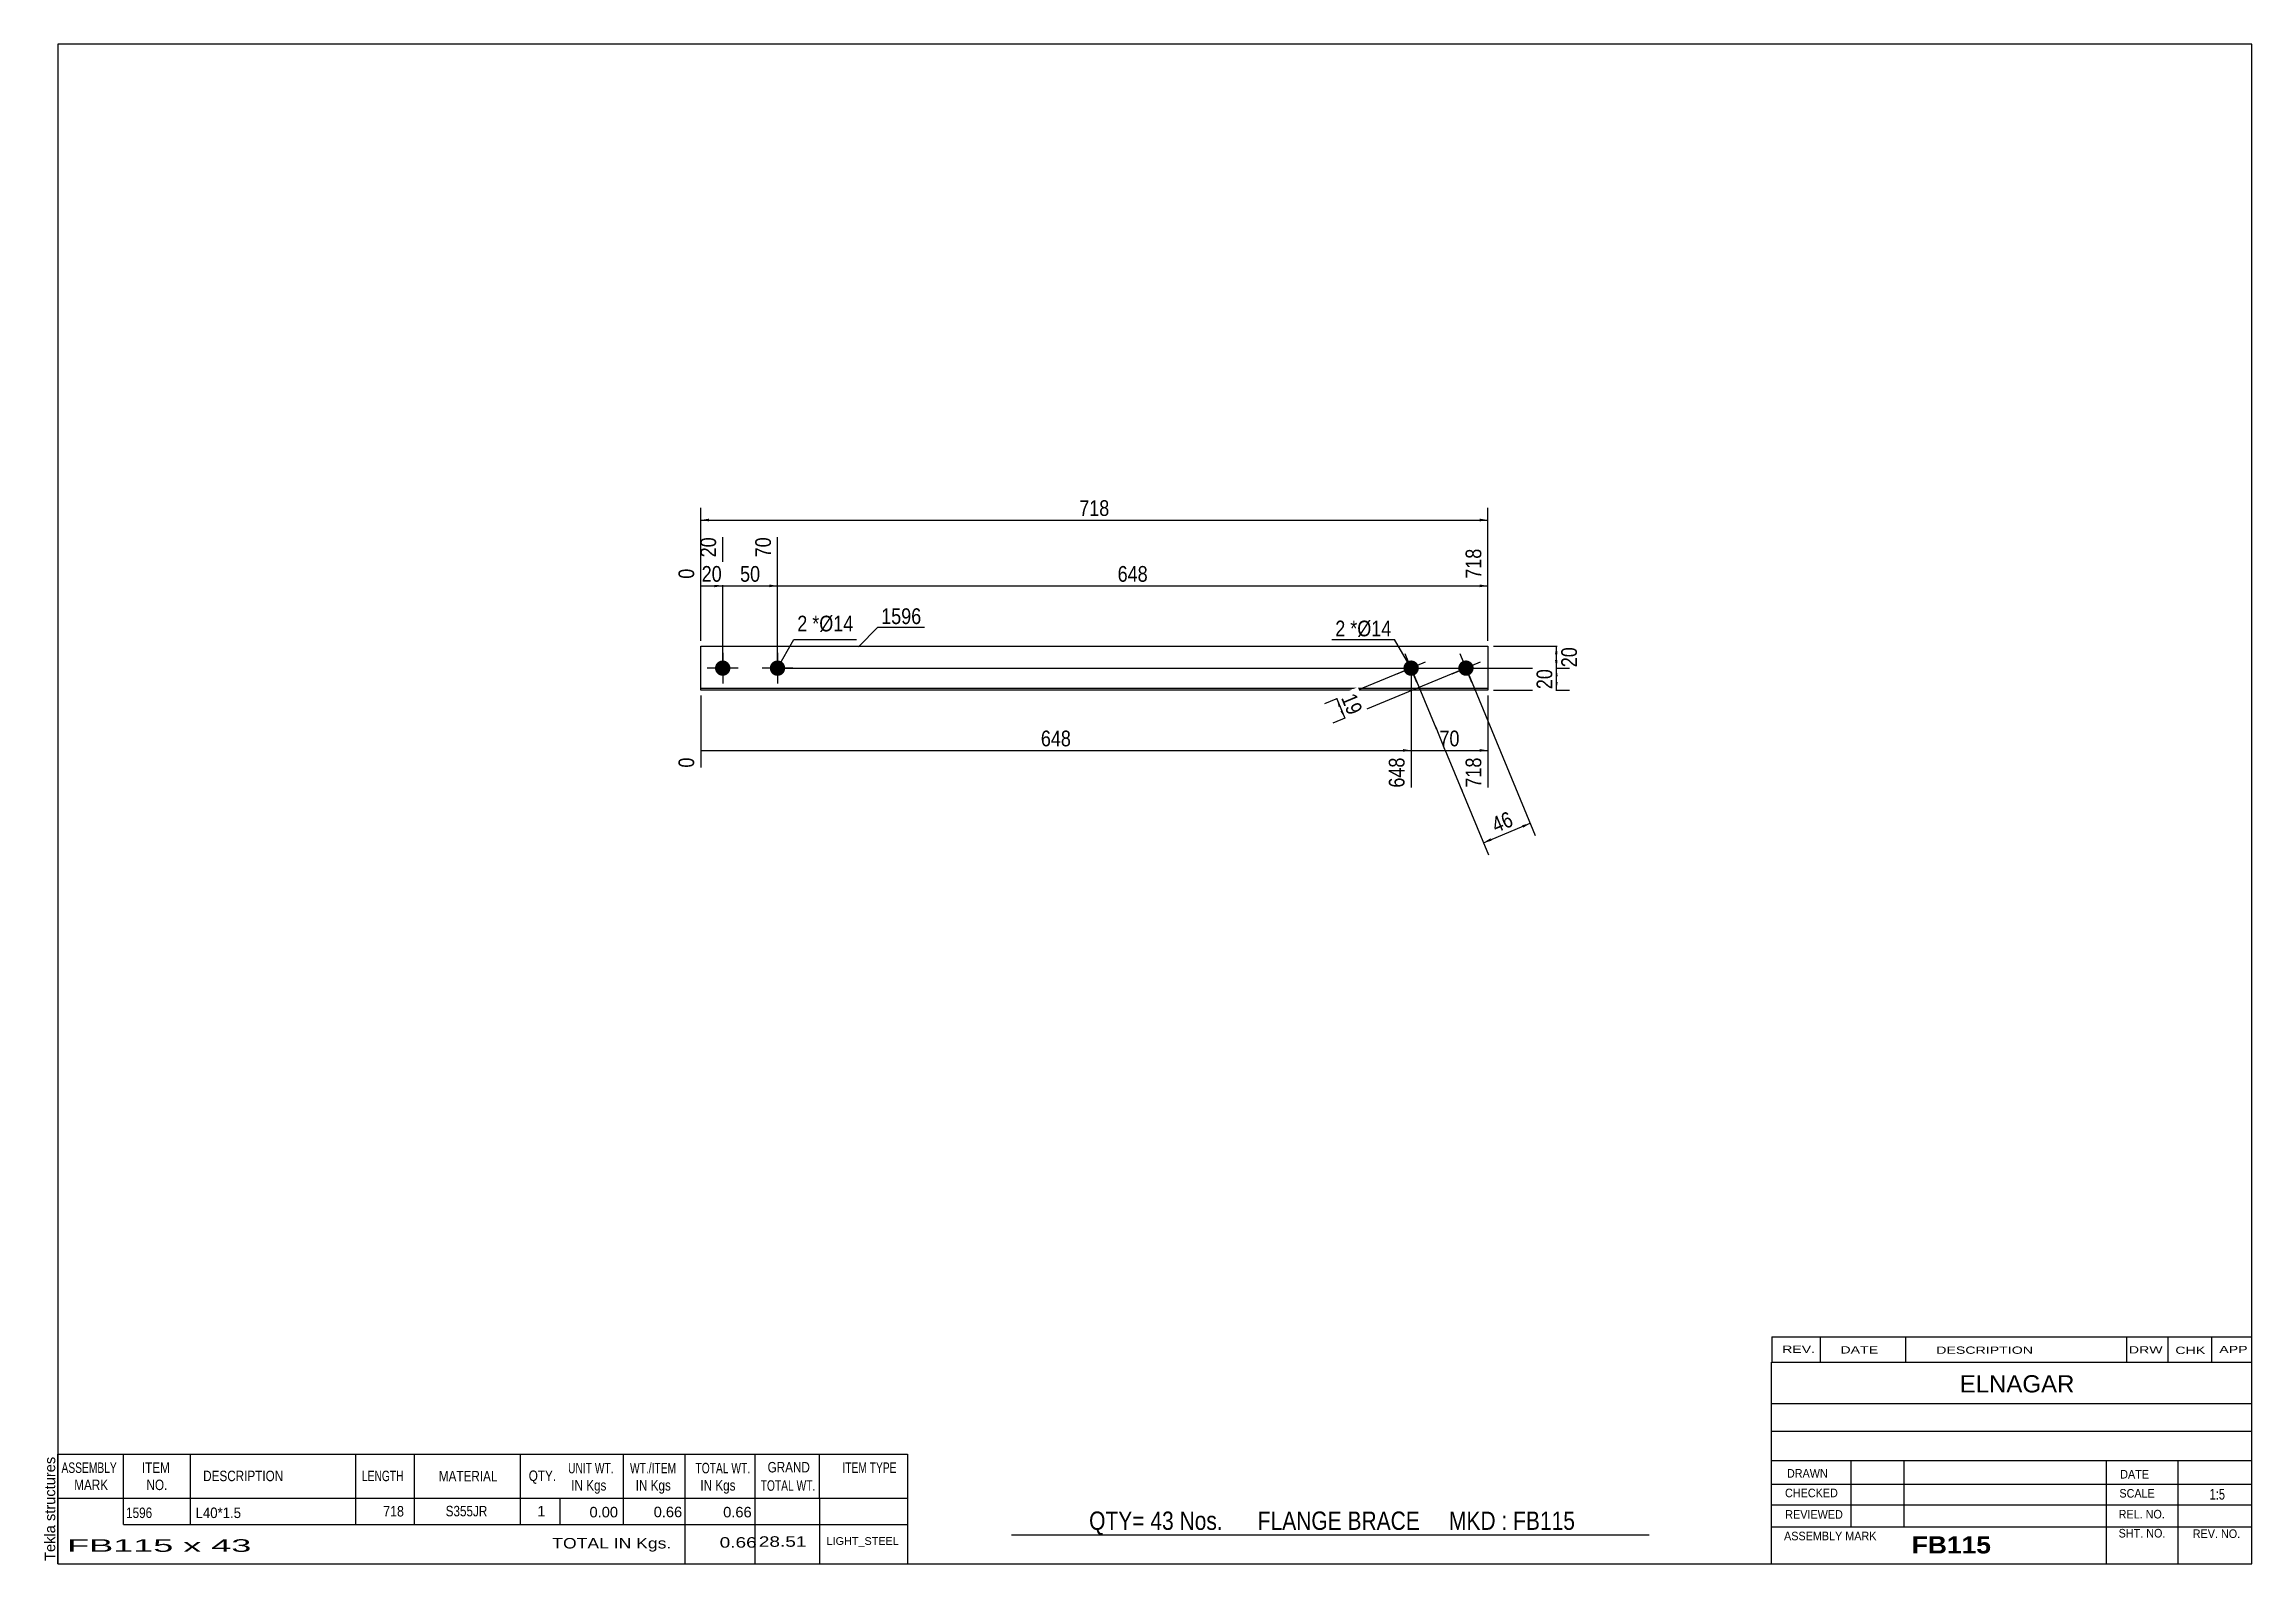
# Model space of a CAD drawing. Header units: millimetres. Extents: x 2 to 405, y 5 to 282.
import ezdxf

# ---------------------------------------------------------------- set-up
doc = ezdxf.new("R2010")
doc.units = ezdxf.units.MM
doc.styles.add('Arial', font='ARIAL.TTF', dxfattribs={"height": 0.2})
doc.styles.add('Arial Bold', font='ARIALBD.TTF', dxfattribs={"height": 0.2})
doc.styles.add('Arial Narrow', font='ARIALN.TTF', dxfattribs={"height": 0.2})

# ---------------------------------------------------------------- blocks, each defined once
blk = doc.blocks.new('Unknown-629079509-1559')
at = {"color": 5, "linetype": 'Continuous'}
for p, q in [((405, 282), (5, 282)), ((5, 282), (5, 5)), ((405, 5), (405, 282)), ((5, 5), (405, 5))]:
    blk.add_line(p, q, dxfattribs=at)
at = {"color": 174, "linetype": 'Continuous', "style": 'Arial'}
blk.add_text('Tekla structures', height=1.9102, rotation=90, dxfattribs=at).set_placement((4.5, 5.5))
blk = doc.blocks.new('Part-629079509-1227 - 1212')
at = {"color": 2, "linetype": 'Continuous'}
for p, q in [((122.2, 164.25), (122.2, 172.25)), ((122.2, 172.25), (265.71, 172.25)), ((265.71, 172.25), (265.71, 164.25)), ((265.71, 164.55), (122.2, 164.55)), ((265.71, 164.25), (122.2, 164.25))]:
    blk.add_line(p, q, dxfattribs=at)
blk = doc.blocks.new('Bolt-629079509-1228 - 1212')
at = {"linetype": 'Continuous'}
blk.add_hatch(color=3, dxfattribs=at).paths.add_polyline_path([(250.42, 167.71, -1), (253.01, 168.79, -1)])
at = {"color": 3, "linetype": 'Continuous'}
for p, q in [((254.3, 169.32), (249.13, 167.18)), ((252.78, 165.66), (250.64, 170.84))]:
    blk.add_line(p, q, dxfattribs=at)
blk = doc.blocks.new('Bolt-629079509-1229 - 1212')
at = {"linetype": 'Continuous'}
blk.add_hatch(color=3, dxfattribs=at).paths.add_polyline_path([(260.42, 167.71, -1), (263.01, 168.79, -1)])
at = {"color": 3, "linetype": 'Continuous'}
for p, q in [((264.3, 169.32), (259.13, 167.18)), ((262.78, 165.66), (260.64, 170.84))]:
    blk.add_line(p, q, dxfattribs=at)
blk = doc.blocks.new('Bolt-629079509-1230 - 1212')
at = {"linetype": 'Continuous'}
for points in [[(126.2, 166.85, -1), (126.2, 169.65, -1)], [(136.2, 166.85, -1), (136.2, 169.65, -1)]]:
    blk.add_hatch(color=3, dxfattribs=at).paths.add_polyline_path(points)
at = {"color": 3, "linetype": 'Continuous'}
for p, q in [((126.2, 171.05), (126.2, 165.45)), ((136.2, 171.05), (136.2, 165.45)), ((129, 168.25), (123.4, 168.25)), ((139, 168.25), (133.4, 168.25))]:
    blk.add_line(p, q, dxfattribs=at)
blk = doc.blocks.new('StraightDimension-629079509-1235 - 1212')
at = {"linetype": 'Continuous'}
blk.add_hatch(color=7, dxfattribs=at).paths.add_polyline_path([(264.21, 183.5), (265.71, 183.25), (264.21, 183)])
at = {"color": 7, "linetype": 'Continuous'}
for p, q in [((136.2, 169.25), (136.2, 192.11)), ((265.71, 173.25), (265.71, 190.03)), ((136.2, 183.25), (265.71, 183.25))]:
    blk.add_line(p, q, dxfattribs=at)
at = {"color": 0, "linetype": 'Continuous'}
blk.add_wipeout([(265.11, 190.63), (260.91, 190.63), (260.91, 183.95), (265.11, 183.95)], dxfattribs=at)
at = {"color": 0}
blk.add_wipeout([(204.3, 183.4), (204.3, 187.6), (197.61, 187.6), (197.61, 183.4)], dxfattribs=at)
at = {"color": 3, "linetype": 'Continuous', "style": 'Arial Narrow'}
blk.add_text('718', height=2.863, rotation=90.0002, dxfattribs=at).set_placement((264.51, 184.55))
at = {"color": 3, "style": 'Arial Narrow'}
blk.add_text('648', height=2.863, dxfattribs=at).set_placement((198.21, 184))
blk = doc.blocks.new('StraightDimension-629079509-1236 - 1212')
at = {"linetype": 'Continuous'}
blk.add_hatch(color=7, dxfattribs=at).paths.add_polyline_path([(134.7, 183.5), (136.2, 183.25), (134.7, 183)])
at = {"color": 7, "linetype": 'Continuous'}
for p, q in [((126.2, 169.25), (126.2, 192.11)), ((136.2, 169.25), (136.2, 192.11)), ((126.2, 183.25), (136.2, 183.25))]:
    blk.add_line(p, q, dxfattribs=at)
at = {"color": 0}
blk.add_wipeout([(133.63, 183.4), (133.63, 187.6), (128.77, 187.6), (128.77, 183.4)], dxfattribs=at)
at = {"color": 0, "linetype": 'Continuous'}
blk.add_wipeout([(135.6, 192.71), (131.4, 192.71), (131.4, 187.85), (135.6, 187.85)], dxfattribs=at)
at = {"color": 3, "linetype": 'Continuous', "style": 'Arial Narrow'}
blk.add_text('70', height=2.863, rotation=90.0002, dxfattribs=at).set_placement((135, 188.45))
at = {"color": 3, "style": 'Arial Narrow'}
blk.add_text('50', height=2.863, dxfattribs=at).set_placement((129.37, 184))
blk = doc.blocks.new('StraightDimension-629079509-1237 - 1212')
at = {"linetype": 'Continuous'}
blk.add_hatch(color=7, dxfattribs=at).paths.add_polyline_path([(124.7, 183.5), (126.2, 183.25), (124.7, 183)])
at = {"color": 7, "linetype": 'Continuous'}
for p, q in [((126.2, 169.25), (126.2, 192.11)), ((122.2, 173.25), (122.2, 186.38)), ((122.2, 183.25), (126.2, 183.25))]:
    blk.add_line(p, q, dxfattribs=at)
at = {"color": 0}
blk.add_wipeout([(126.63, 183.4), (126.63, 187.6), (121.77, 187.6), (121.77, 183.4)], dxfattribs=at)
at = {"color": 0, "linetype": 'Continuous'}
blk.add_wipeout([(125.6, 192.71), (121.4, 192.71), (121.4, 187.85), (125.6, 187.85)], dxfattribs=at)
blk.add_wipeout([(121.6, 186.98), (117.4, 186.98), (117.4, 183.95), (121.6, 183.95)], dxfattribs=at)
at = {"color": 3, "linetype": 'Continuous', "style": 'Arial Narrow'}
for s, height, p in [('20', 2.863, (125, 188.45)), ('0', 2.86, (121, 184.55))]:
    blk.add_text(s, height=height, rotation=90.0002, dxfattribs=at).set_placement(p)
at = {"color": 3, "style": 'Arial Narrow'}
blk.add_text('20', height=2.863, dxfattribs=at).set_placement((122.37, 184))
blk = doc.blocks.new('StraightDimension-629079509-1250 - 1212')
at = {"linetype": 'Continuous'}
blk.add_hatch(color=7, dxfattribs=at).paths.add_polyline_path([(264.21, 153.5), (265.71, 153.25), (264.21, 153)])
at = {"color": 7, "linetype": 'Continuous'}
for p, q in [((251.71, 167.25), (251.71, 146.47)), ((265.71, 163.25), (265.71, 146.47)), ((251.71, 153.25), (265.71, 153.25))]:
    blk.add_line(p, q, dxfattribs=at)
at = {"color": 0}
blk.add_wipeout([(261.14, 153.4), (261.14, 157.6), (256.28, 157.6), (256.28, 153.4)], dxfattribs=at)
at = {"color": 0, "linetype": 'Continuous'}
blk.add_wipeout([(265.11, 152.55), (260.91, 152.55), (260.91, 145.87), (265.11, 145.87)], dxfattribs=at)
at = {"color": 3, "style": 'Arial Narrow'}
blk.add_text('70', height=2.863, dxfattribs=at).set_placement((256.88, 154))
at = {"color": 3, "linetype": 'Continuous', "style": 'Arial Narrow'}
blk.add_text('718', height=2.863, rotation=90.0002, dxfattribs=at).set_placement((264.51, 146.47))
blk = doc.blocks.new('StraightDimension-629079509-1251 - 1212')
at = {"linetype": 'Continuous'}
blk.add_hatch(color=7, dxfattribs=at).paths.add_polyline_path([(250.21, 153.5), (251.71, 153.25), (250.21, 153)])
at = {"color": 7, "linetype": 'Continuous'}
for p, q in [((251.71, 167.25), (251.71, 146.47)), ((122.2, 163.25), (122.2, 150.12)), ((122.2, 153.25), (251.71, 153.25))]:
    blk.add_line(p, q, dxfattribs=at)
at = {"color": 0}
blk.add_wipeout([(190.3, 153.4), (190.3, 157.6), (183.61, 157.6), (183.61, 153.4)], dxfattribs=at)
at = {"color": 0, "linetype": 'Continuous'}
for points in [[(121.6, 152.55), (117.4, 152.55), (117.4, 149.52), (121.6, 149.52)], [(251.11, 152.55), (246.91, 152.55), (246.91, 145.87), (251.11, 145.87)]]:
    blk.add_wipeout(points, dxfattribs=at)
at = {"color": 3, "style": 'Arial Narrow'}
blk.add_text('648', height=2.863, dxfattribs=at).set_placement((184.21, 154))
at = {"color": 3, "linetype": 'Continuous', "style": 'Arial Narrow'}
for s, height, p in [('0', 2.86, (121, 150.12)), ('648', 2.863, (250.51, 146.47))]:
    blk.add_text(s, height=height, rotation=90.0002, dxfattribs=at).set_placement(p)
blk = doc.blocks.new('StraightDimension-629079509-1258 - 1212')
at = {"linetype": 'Continuous'}
for points in [[(123.7, 195), (122.2, 195.25), (123.7, 195.5)], [(264.21, 195.5), (265.71, 195.25), (264.21, 195)]]:
    blk.add_hatch(color=7, dxfattribs=at).paths.add_polyline_path(points)
at = {"color": 7, "linetype": 'Continuous'}
for p, q in [((122.2, 173.25), (122.2, 197.5)), ((265.71, 173.25), (265.71, 197.5)), ((122.2, 195.25), (265.71, 195.25))]:
    blk.add_line(p, q, dxfattribs=at)
at = {"color": 0}
blk.add_wipeout([(197.3, 195.4), (197.3, 199.6), (190.61, 199.6), (190.61, 195.4)], dxfattribs=at)
at = {"color": 3, "style": 'Arial Narrow'}
blk.add_text('718', height=2.863, dxfattribs=at).set_placement((191.21, 196))
blk = doc.blocks.new('StraightDimension-629079509-1262 - 1212')
at = {"linetype": 'Continuous'}
for points in [[(277.95, 170.75), (278.2, 172.25), (278.45, 170.75)], [(278.45, 169.75), (278.2, 168.25), (277.95, 169.75)]]:
    blk.add_hatch(color=7, dxfattribs=at).paths.add_polyline_path(points)
at = {"color": 7, "linetype": 'Continuous'}
for p, q in [((266.71, 172.25), (280.45, 172.25)), ((278.2, 168.25), (278.2, 172.25)), ((137.2, 168.25), (280.45, 168.25))]:
    blk.add_line(p, q, dxfattribs=at)
at = {"color": 0}
blk.add_wipeout([(282.55, 172.68), (278.35, 172.68), (278.35, 167.82), (282.55, 167.82)], dxfattribs=at)
at = {"color": 3, "style": 'Arial Narrow'}
blk.add_text('20', height=2.863, rotation=90.0002, dxfattribs=at).set_placement((281.95, 168.42))
blk = doc.blocks.new('StraightDimension-629079509-1263 - 1212')
at = {"linetype": 'Continuous'}
for points in [[(277.95, 166.75), (278.2, 168.25), (278.45, 166.75)], [(278.45, 165.75), (278.2, 164.25), (277.95, 165.75)]]:
    blk.add_hatch(color=7, dxfattribs=at).paths.add_polyline_path(points)
at = {"color": 7, "linetype": 'Continuous'}
for p, q in [((137.2, 168.25), (280.6, 168.25)), ((278.2, 164.25), (278.2, 168.25)), ((266.71, 164.25), (280.6, 164.25))]:
    blk.add_line(p, q, dxfattribs=at)
at = {"color": 0}
blk.add_wipeout([(278.05, 168.68), (273.85, 168.68), (273.85, 163.82), (278.05, 163.82)], dxfattribs=at)
at = {"color": 3, "style": 'Arial Narrow'}
blk.add_text('20', height=2.863, rotation=90.0002, dxfattribs=at).set_placement((277.45, 164.42))
blk = doc.blocks.new('StraightDimension-629079509-1272 - 1212')
at = {"linetype": 'Continuous'}
for points in [[(238.51, 161.16), (238.17, 162.64), (238.98, 161.35)], [(239.29, 160.59), (239.64, 159.11), (238.83, 160.4)]]:
    blk.add_hatch(color=7, dxfattribs=at).paths.add_polyline_path(points)
at = {"color": 7, "linetype": 'Continuous'}
for p, q in [((250.79, 167.87), (235.95, 161.72)), ((260.79, 167.87), (237.42, 158.19)), ((238.17, 162.64), (239.64, 159.11))]:
    blk.add_line(p, q, dxfattribs=at)
at = {"color": 0}
blk.add_wipeout([(239.97, 158.69), (243.85, 160.3), (241.99, 164.78), (238.11, 163.18)], dxfattribs=at)
at = {"color": 3, "style": 'Arial Narrow'}
blk.add_text('19', height=2.863, rotation=-67.5059, dxfattribs=at).set_placement((238.9, 162.85))
blk = doc.blocks.new('StraightDimension-629079509-1278 - 1212')
at = {"linetype": 'Continuous'}
for points in [[(266.37, 136.77), (264.89, 136.43), (266.18, 137.23)], [(271.95, 139.62), (273.43, 139.96), (272.14, 139.16)]]:
    blk.add_hatch(color=7, dxfattribs=at).paths.add_polyline_path(points)
at = {"color": 7, "linetype": 'Continuous'}
for p, q in [((252.1, 167.33), (265.81, 134.21)), ((262.1, 167.33), (274.35, 137.74)), ((264.89, 136.43), (273.43, 139.96))]:
    blk.add_line(p, q, dxfattribs=at)
at = {"color": 0}
blk.add_wipeout([(271.35, 139.26), (269.74, 143.14), (265.25, 141.28), (266.86, 137.4)], dxfattribs=at)
at = {"color": 3, "style": 'Arial Narrow'}
blk.add_text('46', height=2.863, rotation=22.4943, dxfattribs=at).set_placement((267.18, 138.19))
blk = doc.blocks.new('CBS_NAME_BLOG-629079509-1575')
at = {"color": 7, "linetype": 'Continuous'}
for p, q in [((317.41, 41.75), (404.93, 41.75)), ((317.41, 5.04), (317.41, 41.75)), ((317.41, 34.21), (404.93, 34.21)), ((317.48, 29.16), (405, 29.16)), ((317.41, 23.79), (404.93, 23.79)), ((331.93, 11.68), (331.93, 23.78)), ((341.62, 11.71), (341.62, 23.78)), ((378.53, 5.04), (378.53, 23.77)), ((391.58, 5.04), (391.58, 23.78)), ((317.42, 19.49), (405, 19.51)), ((317.41, 15.74), (404.93, 15.74)), ((317.41, 11.7), (404.93, 11.7)), ((317.41, 5), (405, 5))]:
    blk.add_line(p, q, dxfattribs=at)
at = {"color": 3, "linetype": 'Continuous', "style": 'Arial'}
blk.add_text('ELNAGAR', height=3.133, dxfattribs=at).set_placement((351.73, 36.22))
at = {"color": 3, "linetype": 'Continuous'}
for s, height, style, width, p in [('DRAWN', 1.566, 'Arial', 0.9, (320.24, 20.68)), ('DATE', 1.566, 'Arial', 0.9, (381, 20.52)), ('CHECKED', 1.566, 'Arial', 0.9, (319.89, 17.11)), ('SCALE', 1.566, 'Arial', 0.9, (380.85, 17.04)), ('1:5', 1.957, 'Arial Narrow', 0.9, (397.3, 16.68)), ('REVIEWED', 1.566, 'Arial', 0.9, (319.93, 13.19)), ('REL. NO.', 1.566, 'Arial', 0.9, (380.71, 13.24)), ('ASSEMBLY MARK', 1.5663, 'Arial', 0.9, (319.71, 9.26)), ('FB115', 3.131, 'Arial Bold', 1.1, (342.99, 6.86)), ('SHT. NO.', 1.566, 'Arial', 0.9, (380.71, 9.77)), ('REV. NO.', 1.566, 'Arial', 0.9, (394.23, 9.68))]:
    blk.add_text(s, height=height, dxfattribs=dict(at, style=style, width=width)).set_placement(p)
blk = doc.blocks.new('CBS_BOM-629079509-1573')
at = {"color": 7, "linetype": 'Continuous'}
for p, q in [((4.97, 16.97), (4.97, 24.97)), ((4.97, 24.97), (159.89, 24.97)), ((16.97, 16.97), (16.97, 24.97)), ((29.16, 16.97), (29.16, 24.97)), ((59.32, 16.97), (59.32, 24.97)), ((70, 16.97), (70, 24.97)), ((89.32, 16.97), (89.32, 24.97)), ((108.12, 16.97), (108.12, 24.97)), ((119.33, 16.97), (119.33, 24.97)), ((132.12, 16.97), (132.12, 24.97)), ((143.87, 16.97), (143.87, 24.97)), ((159.89, 24.96), (159.89, 16.98)), ((4.97, 16.97), (159.89, 16.97)), ((4.97, 12.17), (4.97, 16.97)), ((16.97, 12.17), (16.97, 16.97)), ((29.16, 12.17), (29.16, 16.97)), ((59.32, 12.17), (59.32, 16.97)), ((70, 12.17), (70, 16.97)), ((89.32, 12.17), (89.32, 16.97)), ((96.58, 12.17), (96.58, 16.97)), ((108.12, 12.17), (108.12, 16.97)), ((119.33, 12.17), (119.33, 16.97)), ((132.12, 12.17), (132.12, 16.97)), ((143.89, 12.17), (143.89, 16.97)), ((159.89, 16.97), (159.89, 12.17)), ((4.97, 4.97), (4.97, 12.15)), ((16.97, 12.17), (159.89, 12.17)), ((119.33, 4.97), (119.33, 12.15)), ((132.12, 4.97), (132.12, 12.15)), ((143.93, 4.97), (143.93, 12.15)), ((159.89, 12.17), (159.89, 4.97)), ((4.97, 4.97), (159.89, 4.97))]:
    blk.add_line(p, q, dxfattribs=at)
at = {"color": 3, "linetype": 'Continuous', "style": 'Arial'}
for s, height, width, p in [('ASSEMBLY', 1.91, 0.7, (5.65, 21.54)), ('MARK', 1.91, 0.8, (7.97, 18.41)), ('ITEM', 1.91, 0.8, (20.3, 21.54)), ('NO.', 1.91, 0.8, (21.15, 18.41)), ('DESCRIPTION', 1.9102, 0.8, (31.48, 20.04)), ('LENGTH', 1.91, 0.7, (60.43, 20.04)), ('MATERIAL', 1.91, 0.8, (74.45, 19.99)), ('QTY.', 1.91, 0.8, (90.84, 20.07)), ('UNIT WT.', 1.91, 0.7, (98.01, 21.47)), ('IN Kgs', 1.91, 0.8, (98.59, 18.33)), ('WT./ITEM', 1.91, 0.7, (109.3, 21.47)), ('IN Kgs', 1.91, 0.8, (110.34, 18.33)), ('TOTAL WT.', 1.91, 0.7, (121.24, 21.47)), ('IN Kgs', 1.91, 0.8, (122.13, 18.33)), ('TOTAL WT.', 1.91, 0.7, (133.13, 18.29)), ('GRAND', 1.91, 0.8, (134.39, 21.63)), ('ITEM TYPE', 1.91, 0.7, (148.03, 21.55))]:
    blk.add_text(s, height=height, dxfattribs=dict(at, width=width)).set_placement(p)
at = {"color": 7, "linetype": 'Continuous', "style": 'Arial'}
for s, width, p in [('1596', 0.8, (17.43, 13.32)), ('L40*1.5', 0.9, (30.1, 13.32)), ('718', 0.85, (64.3, 13.6)), ('S355JR', 0.8, (75.69, 13.63))]:
    blk.add_text(s, height=1.91, dxfattribs=dict(at, width=width)).set_placement(p)
for s, p in [('1', (92.41, 13.63)), ('0.00', (101.92, 13.44)), ('0.66', (113.62, 13.47)), ('0.66', (126.29, 13.44))]:
    blk.add_text(s, height=1.91, dxfattribs=at).set_placement(p)
at = {"color": 6, "linetype": 'Continuous', "style": 'Arial'}
for s, height, width, p in [('FB115 x 43', 2.292, 2.05, (6.69, 7.16)), ('TOTAL IN Kgs.', 1.9102, 1.2, (95.13, 7.77)), ('0.66', 1.91, 1.3, (125.65, 7.92)), ('28.51', 1.91, 1.3, (132.79, 8.08))]:
    blk.add_text(s, height=height, dxfattribs=dict(at, width=width)).set_placement(p)
blk.add_text('LIGHT_STEEL', height=1.4135, dxfattribs=at).set_placement((145.14, 8.42))
blk = doc.blocks.new('CBS_CALLOFF-629079509-1574')
at = {"color": 7, "linetype": 'Continuous'}
blk.add_line((178.88, 10.27), (295.11, 10.25), dxfattribs=at)
at = {"color": 3, "linetype": 'Continuous', "style": 'Arial Narrow'}
blk.add_text('QTY= 43 Nos.      FLANGE BRACE     MKD : FB115', height=3.3405, dxfattribs=at).set_placement((193.01, 11.16))
blk = doc.blocks.new('CBS_REVISION-629079509-1576')
at = {"color": 7, "linetype": 'Continuous'}
for p, q in [((317.49, 46.38), (404.99, 46.38)), ((317.49, 46.38), (317.49, 41.75)), ((326.29, 46.38), (326.29, 41.75)), ((341.88, 46.38), (341.88, 41.81)), ((382.14, 46.38), (382.14, 41.75)), ((389.68, 46.38), (389.68, 41.75)), ((397.63, 46.38), (397.63, 41.75)), ((317.49, 41.75), (404.99, 41.75))]:
    blk.add_line(p, q, dxfattribs=at)
at = {"color": 7, "style": 'Arial Narrow', "width": 1.7}
for s, height, p in [('REV.', 1.326, (319.35, 43.43)), ('DATE', 1.326, (329.98, 43.31)), ('DESCRIPTION', 1.3257, (347.46, 43.26)), ('DRW', 1.326, (382.57, 43.32)), ('CHK', 1.326, (391.06, 43.23)), ('APP', 1.326, (399.06, 43.38))]:
    blk.add_text(s, height=height, dxfattribs=at).set_placement(p)
blk = doc.blocks.new('Mark-629079509-1283 - 1212')
at = {"color": 0}
blk.add_wipeout([(162.41, 176.29), (162.41, 179.29), (155.1, 179.29), (155.1, 176.29)], dxfattribs=at)
blk.add_wipeout([(162.41, 176.29), (162.41, 179.29), (155.1, 179.29), (155.1, 176.29)], dxfattribs=at)
at = {"color": 7, "linetype": 'Continuous'}
for p, q in [((150.96, 172.15), (154.5, 175.69)), ((154.5, 175.69), (163.01, 175.69))]:
    blk.add_line(p, q, dxfattribs=at)
at = {"color": 3, "style": 'Arial Narrow'}
blk.add_text('1596', height=2.863, dxfattribs=at).set_placement((155.1, 176.29))
blk = doc.blocks.new('Mark-629079509-1291 - 1212')
at = {"color": 0}
blk.add_wipeout([(141.63, 174.95), (141.63, 177.95), (139.8, 177.95), (139.8, 174.95)], dxfattribs=at)
blk.add_wipeout([(141.63, 174.95), (141.63, 177.95), (139.8, 177.95), (139.8, 174.95)], dxfattribs=at)
at = {"color": 7, "linetype": 'Continuous'}
blk.add_line((136.2, 168.25), (139.2, 173.45), dxfattribs=at)
at = {"color": 0}
blk.add_wipeout([(143.81, 174.95), (143.81, 177.95), (142.53, 177.95), (142.53, 174.95)], dxfattribs=at)
blk.add_wipeout([(143.81, 174.95), (143.81, 177.95), (142.53, 177.95), (142.53, 174.95)], dxfattribs=at)
at = {"color": 3, "style": 'Arial Narrow'}
blk.add_text('2', height=2.86, dxfattribs=at).set_placement((139.8, 174.95))
at = {"color": 0}
blk.add_wipeout([(150.02, 174.95), (150.02, 177.95), (143.81, 177.95), (143.81, 174.95)], dxfattribs=at)
blk.add_wipeout([(150.02, 174.95), (150.02, 177.95), (143.81, 177.95), (143.81, 174.95)], dxfattribs=at)
at = {"color": 7, "linetype": 'Continuous'}
blk.add_line((139.2, 173.45), (150.62, 173.45), dxfattribs=at)
at = {"color": 3, "style": 'Arial Narrow'}
for s, height, p in [('*', 2.86, (142.53, 174.95)), ('Ø14', 2.863, (143.81, 174.95))]:
    blk.add_text(s, height=height, dxfattribs=at).set_placement(p)
blk = doc.blocks.new('MarkSet-629079509-1288 - 1212')
at = {"color": 0}
blk.add_wipeout([(239.72, 174.05), (239.72, 177.05), (237.89, 177.05), (237.89, 174.05)], dxfattribs=at)
blk.add_wipeout([(239.72, 174.05), (239.72, 177.05), (237.89, 177.05), (237.89, 174.05)], dxfattribs=at)
blk.add_wipeout([(241.9, 174.05), (241.9, 177.05), (240.62, 177.05), (240.62, 174.05)], dxfattribs=at)
blk.add_wipeout([(241.9, 174.05), (241.9, 177.05), (240.62, 177.05), (240.62, 174.05)], dxfattribs=at)
at = {"color": 3, "style": 'Arial Narrow'}
blk.add_text('2', height=2.86, dxfattribs=at).set_placement((237.89, 174.05))
at = {"color": 0}
blk.add_wipeout([(248.11, 174.05), (248.11, 177.05), (241.9, 177.05), (241.9, 174.05)], dxfattribs=at)
blk.add_wipeout([(248.11, 174.05), (248.11, 177.05), (241.9, 177.05), (241.9, 174.05)], dxfattribs=at)
at = {"color": 7, "linetype": 'Continuous'}
for p in [(237.29, 173.45), (251.71, 168.25)]:
    blk.add_line(p, (248.71, 173.45), dxfattribs=at)
at = {"color": 3, "style": 'Arial Narrow'}
for s, height, p in [('*', 2.86, (240.62, 174.05)), ('Ø14', 2.863, (241.9, 174.05))]:
    blk.add_text(s, height=height, dxfattribs=at).set_placement(p)

msp = doc.modelspace()

# ---------------------------------------------------------------- block references
for name in ['Unknown-629079509-1559', 'Part-629079509-1227 - 1212', 'Bolt-629079509-1230 - 1212', 'Bolt-629079509-1228 - 1212', 'Bolt-629079509-1229 - 1212', 'CBS_REVISION-629079509-1576', 'CBS_NAME_BLOG-629079509-1575', 'CBS_BOM-629079509-1573', 'CBS_CALLOFF-629079509-1574']:
    msp.add_blockref(name, (0, 0))

# ---------------------------------------------------------------- next in the draw order: block references
msp.add_blockref('StraightDimension-629079509-1235 - 1212', (0, 0))

# ---------------------------------------------------------------- next in the draw order: block references
for name in ['StraightDimension-629079509-1236 - 1212', 'StraightDimension-629079509-1250 - 1212']:
    msp.add_blockref(name, (0, 0))

# ---------------------------------------------------------------- next in the draw order: block references
msp.add_blockref('StraightDimension-629079509-1237 - 1212', (0, 0))

# ---------------------------------------------------------------- next in the draw order: block references
for name in ['StraightDimension-629079509-1258 - 1212', 'StraightDimension-629079509-1251 - 1212']:
    msp.add_blockref(name, (0, 0))

# ---------------------------------------------------------------- next in the draw order: block references
msp.add_blockref('StraightDimension-629079509-1262 - 1212', (0, 0))

# ---------------------------------------------------------------- next in the draw order: block references
for name in ['Mark-629079509-1283 - 1212', 'StraightDimension-629079509-1263 - 1212']:
    msp.add_blockref(name, (0, 0))

# ---------------------------------------------------------------- next in the draw order: block references
for name in ['Mark-629079509-1291 - 1212', 'StraightDimension-629079509-1272 - 1212']:
    msp.add_blockref(name, (0, 0))

# ---------------------------------------------------------------- next in the draw order: block references
msp.add_blockref('StraightDimension-629079509-1278 - 1212', (0, 0))

# ---------------------------------------------------------------- next in the draw order: block references
msp.add_blockref('MarkSet-629079509-1288 - 1212', (0, 0))

doc.saveas('drawing.dxf')
